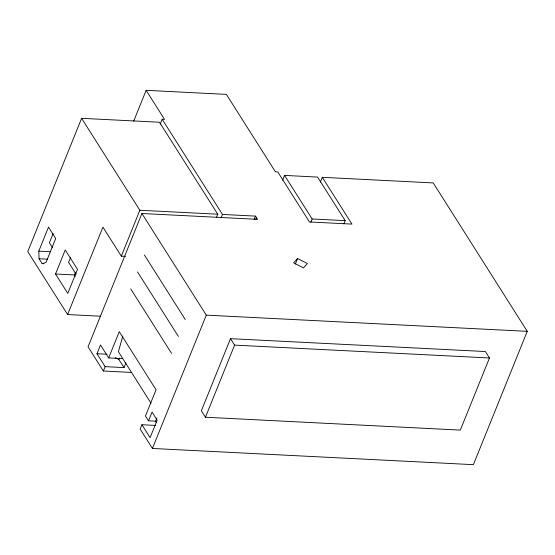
<?xml version="1.0" encoding="UTF-8"?>
<svg xmlns="http://www.w3.org/2000/svg" width="555" height="555" viewBox="0 0 555 555"><rect width="100%" height="100%" fill="white"/><g stroke="black" fill="none" stroke-linecap="round" stroke-linejoin="round"><path stroke-width="0.83" d="M122.821 336.039L118.395 351.703L151.05 403.249M216.443 217.414L217.747 214.202L159.493 122.246L81.613 118.312L27.75 251.63L67.606 314.553L100.49 316.211M38.788 251.158L48.5 227.113L55.694 238.477L45.982 262.515L42.173 263.66L39.065 258.755L38.788 251.158L50.644 251.755M53.107 233.593L49.402 242.771L52.545 247.745M55.528 274.01L65.24 249.972L77.506 269.328L67.793 293.373L55.528 274.01L74.412 274.961L75.32 276.397M70.506 257.569L68.577 262.335L76.104 274.225M133.672 121.198L146.138 90.333L226.378 94.385L275.433 171.828L277.791 171.946L309.468 221.958L351.946 224.102L322.316 177.316L433.233 182.921L527.25 331.342L473.387 464.667L152.424 448.454L140.158 429.098L141.927 424.728L155.615 425.414M74.412 274.961L75.383 272.56M67.606 314.553L102.925 227.127L121.323 256.167L125.569 256.382M160.222 124.077L162.171 119.256L164.53 119.374L146.138 90.333M121.323 256.167L139.86 210.269L81.613 118.312M162.171 119.256L222.465 214.445L255.501 216.11L257.548 219.336L141.907 213.495L88.044 346.82L103.369 371.017L131.514 372.44M103.369 371.017L105.138 366.647L96.958 353.736L100.497 344.995L108.669 357.906L122.551 358.606M108.669 357.906L119.263 331.675L156.052 389.756L145.459 415.986L148.525 420.822L155.601 421.183L156.524 422.632M105.138 366.647L124.015 367.597L118.909 359.536L119.547 357.94M124.015 367.597L125.943 362.831M221.188 217.609L222.465 214.445M148.525 420.822L152.056 412.081L157.162 420.149L150.1 437.631L141.927 424.728M155.601 421.183L156.885 417.998M152.424 448.454L206.287 315.136L141.907 213.495M254.204 219.322L255.501 216.11M255.876 219.329L256.528 217.726M282.606 180.229L284.555 175.408L317.592 177.08L345.182 220.64L343.885 223.852M230.498 338.661L201.354 410.783L205.447 417.235L460.324 430.111L489.468 357.982L485.382 351.53L230.498 338.661L234.585 345.113L205.447 417.235M320.401 182.054L322.316 177.316M310.849 222.18L312.146 218.968L284.555 175.408M295.309 264.069L297.556 258.505L307.401 263.549L303.502 267.899L293.657 262.855L297.556 258.505M139.86 210.269L217.747 214.202M312.146 218.968L345.182 220.64M39.065 258.755L47.668 259.192M42.173 263.66L43.894 263.75M206.287 315.136L527.25 331.342M234.585 345.113L489.468 357.982M96.958 353.736L107.073 354.25M115.287 357.677L118.909 359.536M144.39 255.002L185.266 319.534M137.543 271.936L178.419 336.469M130.702 288.877L171.578 353.41"/></g></svg>
